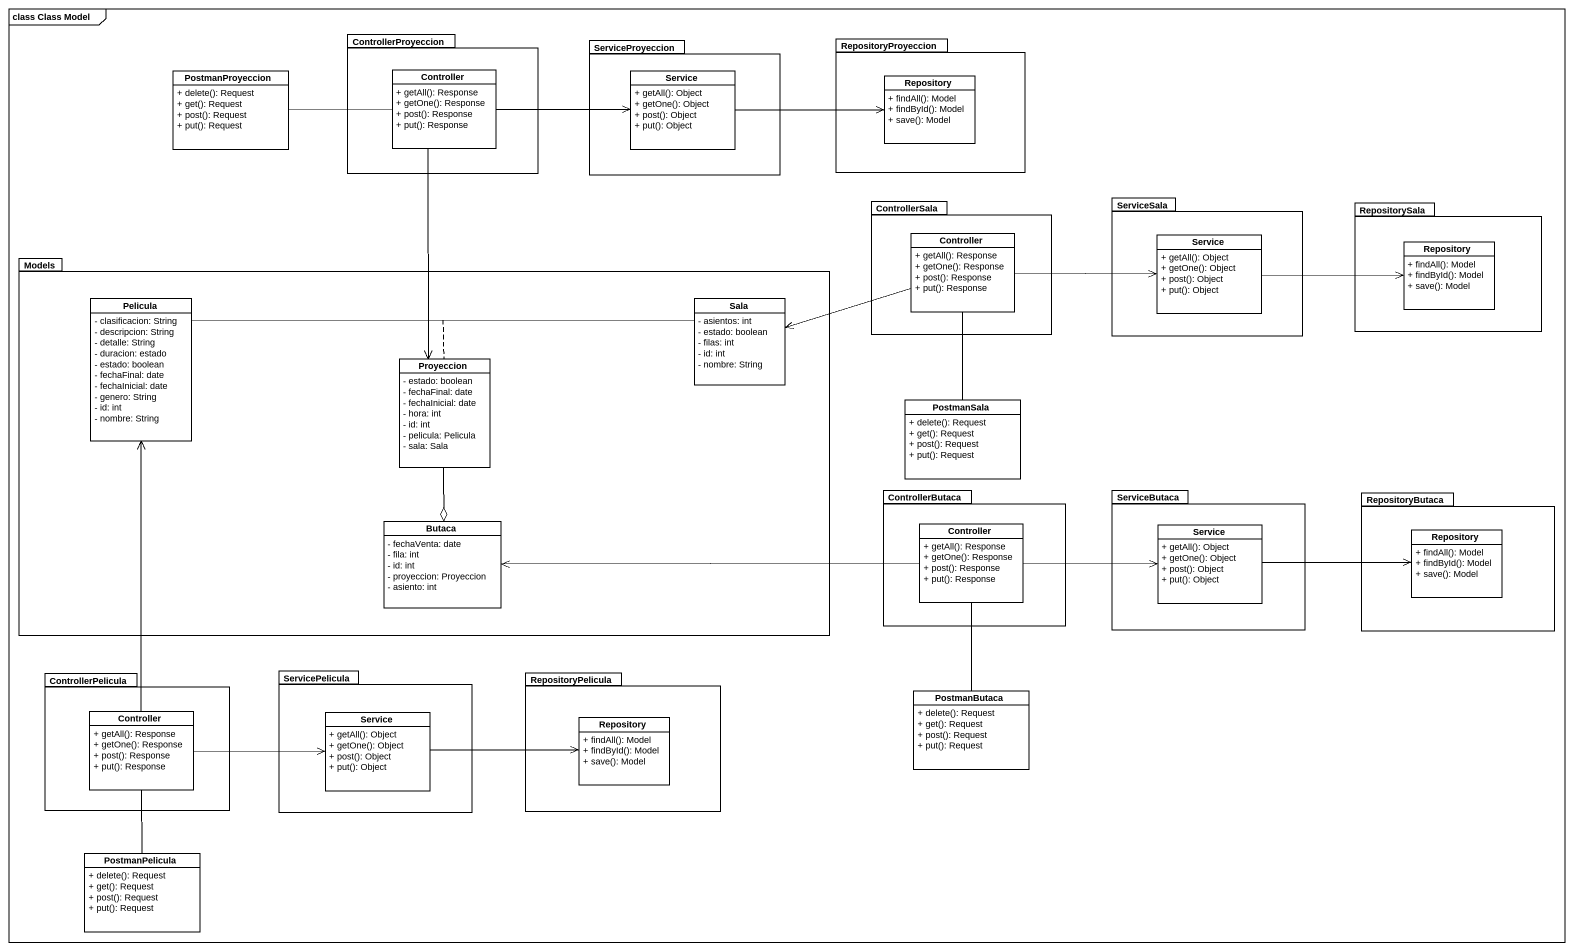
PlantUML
@startuml
mainframe class Class Model
hide circle
hide empty members
skinparam classAttributeIconSize 0
package ControllerProyeccion {
  class Controller {
    + getAll(): Response
    + getOne(): Response
    + post(): Response
    + put(): Response
  }
}
package ServiceProyeccion {
  class Service {
    + getAll(): Object
    + getOne(): Object
    + post(): Object
    + put(): Object
  }
}
package RepositoryProyeccion {
  class Repository {
    + findAll(): Model
    + findById(): Model
    + save(): Model
  }
}
class PostmanProyeccion {
  + delete(): Request
  + get(): Request
  + post(): Request
  + put(): Request
}
package ControllerSala {
  class "Controller" as Controller_2 {
    + getAll(): Response
    + getOne(): Response
    + post(): Response
    + put(): Response
  }
}
package ServiceSala {
  class "Service" as Service_2 {
    + getAll(): Object
    + getOne(): Object
    + post(): Object
    + put(): Object
  }
}
package RepositorySala {
  class "Repository" as Repository_2 {
    + findAll(): Model
    + findById(): Model
    + save(): Model
  }
}
package Models {
  class Pelicula {
    - clasificacion: String
    - descripcion: String
    - detalle: String
    - duracion: estado
    - estado: boolean
    - fechaFinal: date
    - fechaInicial: date
    - genero: String
    - id: int
    - nombre: String
  }
  class Sala {
    - asientos: int
    - estado: boolean
    - filas: int
    - id: int
    - nombre: String
  }
  class Proyeccion {
    - estado: boolean
    - fechaFinal: date
    - fechaInicial: date
    - hora: int
    - id: int
    - pelicula: Pelicula
    - sala: Sala
  }
  class Butaca {
    - fechaVenta: date
    - fila: int
    - id: int
    - proyeccion: Proyeccion
    - asiento: int
  }
}
class PostmanSala {
  + delete(): Request
  + get(): Request
  + post(): Request
  + put(): Request
}
package ControllerButaca {
  class "Controller" as Controller_3 {
    + getAll(): Response
    + getOne(): Response
    + post(): Response
    + put(): Response
  }
}
package ServiceButaca {
  class "Service" as Service_3 {
    + getAll(): Object
    + getOne(): Object
    + post(): Object
    + put(): Object
  }
}
package RepositoryButaca {
  class "Repository" as Repository_3 {
    + findAll(): Model
    + findById(): Model
    + save(): Model
  }
}
package ControllerPelicula {
  class "Controller" as Controller_4 {
    + getAll(): Response
    + getOne(): Response
    + post(): Response
    + put(): Response
  }
}
package ServicePelicula {
  class "Service" as Service_4 {
    + getAll(): Object
    + getOne(): Object
    + post(): Object
    + put(): Object
  }
}
package RepositoryPelicula {
  class "Repository" as Repository_4 {
    + findAll(): Model
    + findById(): Model
    + save(): Model
  }
}
class PostmanButaca {
  + delete(): Request
  + get(): Request
  + post(): Request
  + put(): Request
}
class PostmanPelicula {
  + delete(): Request
  + get(): Request
  + post(): Request
  + put(): Request
}
Controller -right-> Service
Controller --> Proyeccion
PostmanProyeccion -right- Controller
Service -right-> Repository
Controller_2 -right-> Service_2
Controller_2 -left-> Sala
Service_2 -right-> Repository_2
Pelicula -right- Sala
(Pelicula, Sala) .. Proyeccion
Proyeccion --o Butaca
PostmanSala -up- Controller_2
Controller_3 -left-> Butaca
Controller_3 -right-> Service_3
Controller_3 -- PostmanButaca
Service_3 -right-> Repository_3
Controller_4 -up-> Pelicula
Controller_4 -right-> Service_4
Service_4 -right-> Repository_4
PostmanPelicula -up- Controller_4
@enduml
